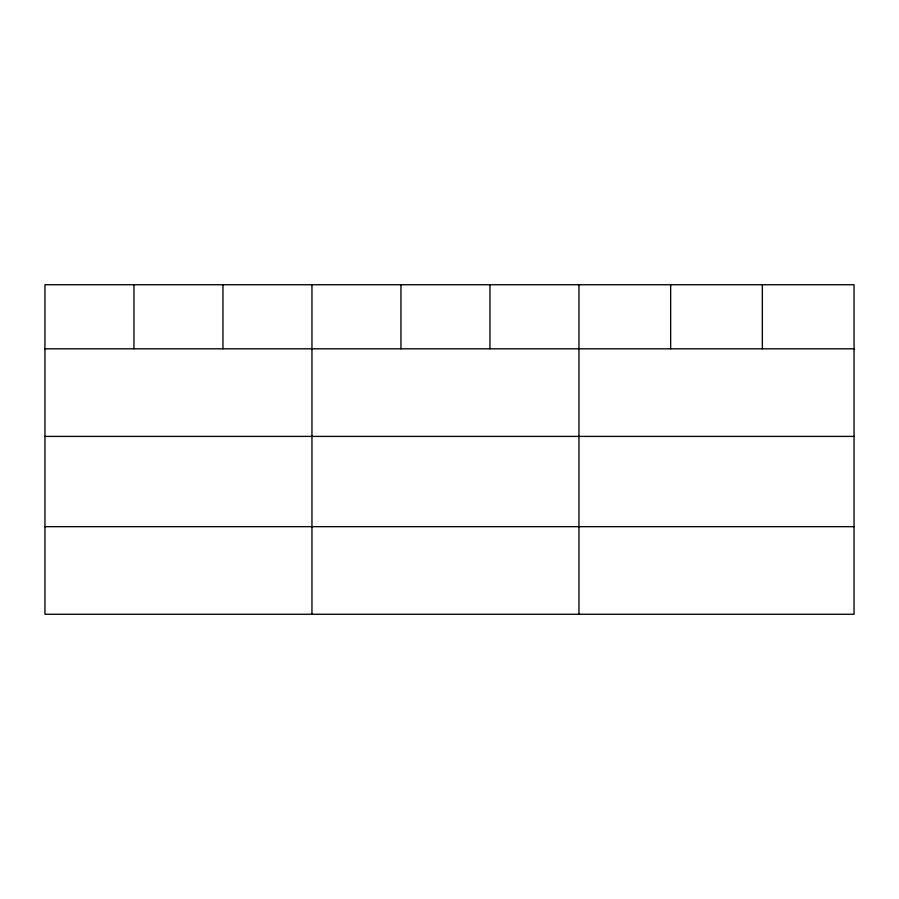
<?xml version="1.0" encoding="UTF-8"?>
<svg xmlns="http://www.w3.org/2000/svg" width="899" height="899" viewBox="0 0 899 899"><rect width="100%" height="100%" fill="white"/><g stroke="black" fill="none" stroke-linecap="round" stroke-linejoin="round"><path stroke-width="1.35" d="M854.05 436.408L854.05 284.736L44.95 284.736L44.95 614.264L854.05 614.264L854.05 436.408L44.95 436.408M44.95 348.812L854.05 348.812M44.95 526.668L854.05 526.668M762.352 284.736L762.352 348.812M670.654 284.736L670.654 348.812M578.956 284.736L578.956 614.264M489.955 284.736L489.955 348.812M400.954 284.736L400.954 348.812M311.953 284.736L311.953 614.264M222.952 284.736L222.952 348.812M133.951 284.736L133.951 348.812"/></g></svg>
